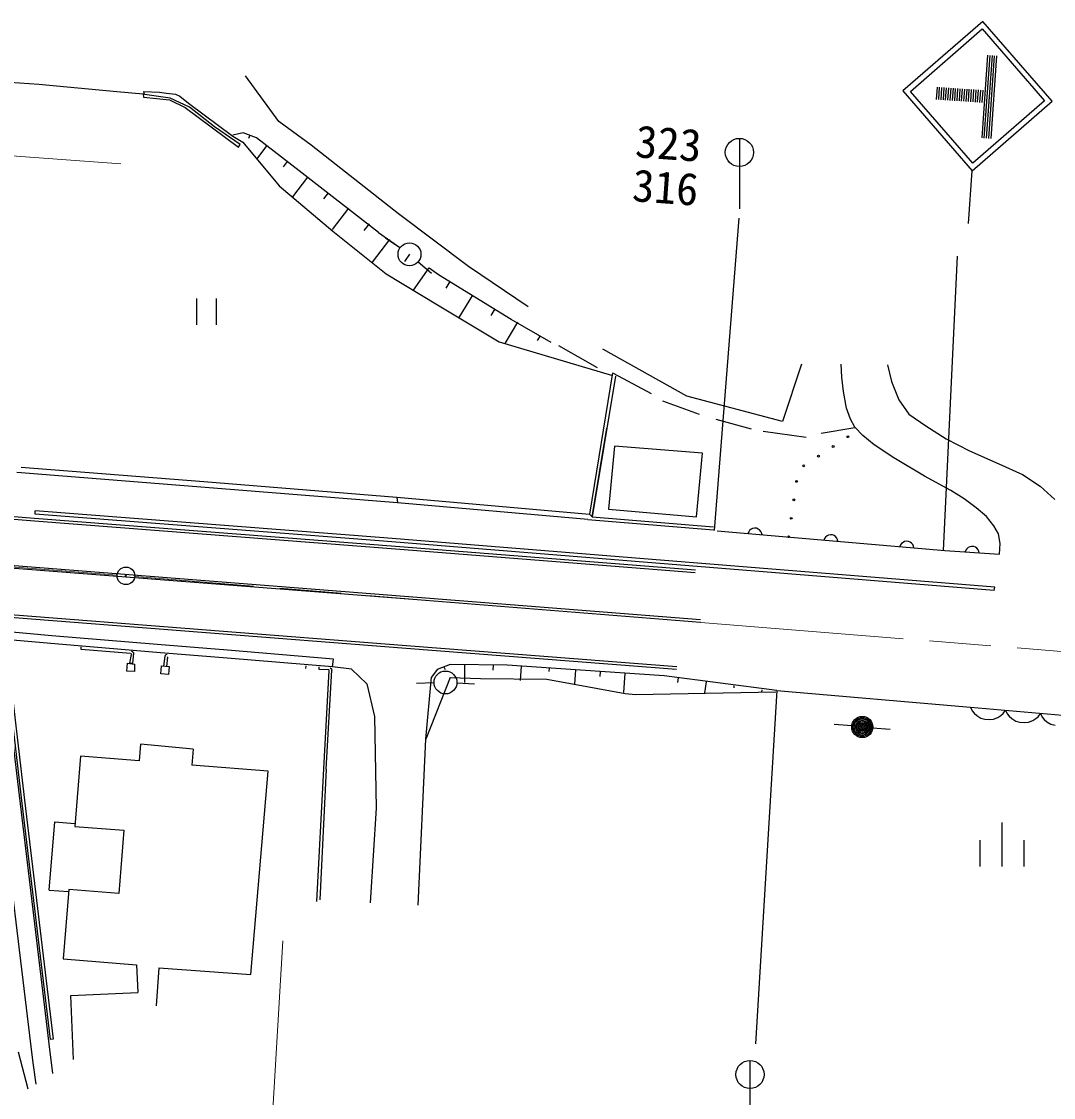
# Model space of a CAD drawing. Units: millimetres, scale not verified. Extents: x 40000 to 680000, y 20000 to 380000.
# Drawn here: x 364558 to 423152, y 255867 to 316932 of the extents above; entities that cross this region are included whole.
import ezdxf
from ezdxf.enums import TextEntityAlignment as Align

# ---------------------------------------------------------------- set-up
doc = ezdxf.new("R2010")
doc.units = ezdxf.units.MM
doc.header["$LTSCALE"] = 1000
doc.linetypes.add('CHAIN', pattern=[18.5, 12, -1.5, 3.5, -1.5])
for name, color, linetype, lineweight in [('M-BGD', 7, 'Continuous', 25), ('M-BMK', 2, 'CHAIN', 13), ('M-BMK-SRVR', 3, 'Continuous', 25), ('M-STR-HTXT', 7, 'Continuous', 13), ('M-STR-STRC', 7, 'Continuous', 25)]:
    doc.layers.add(name, color=color, linetype=linetype, lineweight=lineweight)
doc.styles.add('ＭＳ ゴシック', font='')
doc.styles.get('ＭＳ ゴシック').set_extended_font_data('MS Gothic')

msp = doc.modelspace()

# ---------------------------------------------------------------- linework, layer by layer
at = {"layer": 'M-BGD'}
for p, q in [((363897, 313489), (365537, 313378)), ((365537, 313378), (369967, 312961)), ((379160, 311261), (377283, 313841)), ((369967, 312961), (371463, 312830)), ((371463, 312830), (371486, 312647)), ((371537, 312785), (371509, 312954)), ((371509, 312954), (372392, 312927)), ((373005, 312577), (371537, 312785)), ((372392, 312927), (372788, 312870)), ((372788, 312870), (373300, 312800)), ((373300, 312800), (373544, 312688)), ((373544, 312688), (374032, 312295)), ((371486, 312647), (372964, 312493)), ((372964, 312493), (373844, 312050)), ((374104, 312074), (373005, 312577)), ((373844, 312050), (376877, 309806)), ((374032, 312295), (376560, 310427)), ((375513, 310962), (374104, 312074)), ((376966, 309944), (375513, 310962)), ((381007, 309913), (379160, 311261)), ((377138, 310623), (376553, 310484)), ((376560, 310427), (377122, 310092)), ((377895, 310327), (377138, 310623)), ((377517, 310475), (377448, 310300)), ((380332, 308467), (377895, 310327)), ((376877, 309806), (376966, 309944)), ((377122, 310092), (379185, 307604)), ((378477, 309883), (377910, 309141)), ((385968, 306023), (381007, 309913)), ((379639, 308994), (379408, 308692)), ((384819, 304963), (380332, 308467)), ((380802, 308106), (379943, 306982)), ((379185, 307604), (382227, 305031)), ((381965, 307218), (381697, 306868)), ((383127, 306330), (382206, 305124)), ((389936, 303037), (385968, 306023)), ((384290, 305441), (384004, 305067)), ((382227, 305031), (385266, 302613)), ((384819, 304963), (386034, 304109)), ((385452, 304553), (384469, 303267)), ((386046, 304084), (385217, 304643)), ((386585, 303721), (386303, 303320)), ((387688, 302944), (386805, 301689)), ((387077, 303296), (387835, 302643)), ((388240, 302556), (387713, 302926)), ((393329, 300732), (389936, 303037)), ((385266, 302613), (388173, 300851)), ((392368, 300016), (388240, 302556)), ((388879, 302172), (388651, 301791)), ((374487, 301210), (374487, 299710)), ((375627, 299710), (375627, 301210)), ((390159, 301404), (389396, 300132)), ((388173, 300851), (391686, 298758)), ((391439, 300635), (391210, 300254)), ((392719, 299867), (391997, 298665)), ((394639, 298715), (392368, 300016)), ((391686, 298758), (398117, 296840)), ((393999, 299099), (393841, 298837)), ((397269, 297273), (395063, 298517)), ((402343, 295674), (397560, 298336)), ((408851, 297494), (407759, 294223)), ((411133, 296752), (411101, 297491)), ((413731, 297441), (413960, 296509)), ((398122, 296994), (396815, 288976)), ((398286, 296811), (396955, 288812)), ((400319, 295799), (398164, 296953)), ((411226, 295926), (411133, 296752)), ((413960, 296509), (414377, 295467)), ((407759, 294223), (402343, 295674)), ((411395, 294993), (411226, 295926)), ((403047, 294634), (400978, 295380)), ((411618, 294359), (411395, 294993)), ((414377, 295467), (414941, 294643)), ((405998, 293797), (404001, 294338)), ((411871, 293906), (411618, 294359)), ((414941, 294643), (415908, 293987)), ((396955, 288812), (397794, 293855)), ((411879, 293873), (409965, 293548)), ((412324, 293439), (411871, 293906)), ((415908, 293987), (417066, 293252)), ((409117, 293321), (406676, 293663)), ((412973, 292908), (412324, 293439)), ((417066, 293252), (418392, 292571)), ((398218, 292823), (397887, 289251)), ((403217, 292433), (398218, 292823)), ((414082, 292169), (412973, 292908)), ((418392, 292571), (420040, 291835)), ((402882, 288820), (403217, 292433)), ((415833, 291126), (414082, 292169)), ((385899, 289616), (364294, 291338)), ((364536, 291647), (374908, 290818)), ((420040, 291835), (421402, 291216)), ((333964, 291036), (365292, 288594)), ((333976, 291186), (365303, 288743)), ((374908, 290818), (385871, 289943)), ((417333, 290318), (415833, 291126)), ((421402, 291216), (422402, 290558)), ((418087, 289847), (417333, 290318)), ((422402, 290558), (423233, 289814)), ((385871, 289943), (396815, 288976)), ((385871, 289943), (385898, 289616)), ((396716, 288662), (385898, 289616)), ((418771, 289331), (418087, 289847)), ((365326, 288966), (365341, 289165)), ((385111, 287433), (365326, 288966)), ((385127, 287632), (365341, 289165)), ((396815, 288976), (396955, 288812)), ((397887, 289251), (402882, 288820)), ((419355, 288838), (418771, 289331)), ((334049, 288261), (387015, 284121)), ((334060, 288411), (387027, 284271)), ((365292, 288594), (386031, 286984)), ((365303, 288743), (386043, 287134)), ((396716, 288662), (403850, 288089)), ((396955, 288812), (403848, 288251)), ((419770, 288307), (419355, 288838)), ((420023, 287854), (419770, 288307)), ((419816, 284837), (385127, 287632)), ((404048, 288026), (416986, 286910)), ((405846, 287967), (405806, 287874)), ((405901, 288043), (405846, 287967)), ((405987, 288115), (405901, 288043)), ((406071, 288156), (405987, 288115)), ((406170, 288180), (406071, 288156)), ((406297, 288169), (406170, 288180)), ((406390, 288129), (406297, 288169)), ((406466, 288074), (406390, 288129)), ((406538, 287988), (406466, 288074)), ((406579, 287904), (406538, 287988)), ((406603, 287805), (406579, 287904)), ((410213, 287671), (410159, 287595)), ((410300, 287744), (410213, 287671)), ((410384, 287785), (410300, 287744)), ((410482, 287808), (410384, 287785)), ((410610, 287797), (410482, 287808)), ((410703, 287757), (410610, 287797)), ((410778, 287702), (410703, 287757)), ((410851, 287616), (410778, 287702)), ((420119, 287312), (420023, 287854)), ((419784, 284639), (385111, 287433)), ((386043, 287134), (402820, 285806)), ((410159, 287595), (410119, 287502)), ((410892, 287532), (410851, 287616)), ((410916, 287434), (410892, 287532)), ((414471, 287223), (414431, 287130)), ((414526, 287299), (414471, 287223)), ((414612, 287372), (414526, 287299)), ((414696, 287413), (414612, 287372)), ((414795, 287436), (414696, 287413)), ((414922, 287425), (414795, 287436)), ((415015, 287385), (414922, 287425)), ((415091, 287330), (415015, 287385)), ((415164, 287244), (415091, 287330)), ((415204, 287160), (415164, 287244)), ((415228, 287062), (415204, 287160)), ((418315, 287074), (418229, 287000)), ((418398, 287116), (418315, 287074)), ((418496, 287141), (418398, 287116)), ((418623, 287132), (418496, 287141)), ((418717, 287094), (418623, 287132)), ((418793, 287040), (418717, 287094)), ((418868, 286955), (418793, 287040)), ((420086, 286693), (420119, 287312)), ((386031, 286984), (402808, 285656)), ((416986, 286910), (420086, 286693)), ((418176, 286923), (418137, 286830)), ((418229, 287000), (418176, 286923)), ((418910, 286872), (418868, 286955)), ((418935, 286774), (418910, 286872)), ((334095, 285468), (386399, 281370)), ((334107, 285617), (386410, 281520)), ((419784, 284639), (419816, 284837)), ((387015, 284121), (403117, 282850)), ((387027, 284271), (403112, 283001)), ((366271, 282075), (361246, 282525)), ((366231, 281627), (361206, 282076)), ((362272, 281981), (365141, 258285)), ((363365, 281883), (366101, 258918)), ((364573, 272730), (363535, 281680)), ((363688, 281665), (364722, 272748)), ((372214, 281122), (366231, 281627)), ((372252, 281570), (366271, 282075)), ((376263, 281248), (372252, 281570)), ((386410, 281520), (401764, 280325)), ((367936, 281298), (367948, 281447)), ((367936, 281298), (367948, 281447)), ((370753, 281066), (367936, 281298)), ((370707, 280519), (370795, 281017)), ((370808, 281033), (370756, 281065)), ((370808, 281033), (370795, 281017)), ((370801, 281213), (370886, 281161)), ((370926, 281089), (370856, 280497)), ((370886, 281161), (370926, 281089)), ((370910, 281119), (370921, 281099)), ((376227, 280799), (372214, 281122)), ((372645, 280345), (372713, 280915)), ((372713, 280915), (372752, 281002)), ((372752, 281002), (372823, 281021)), ((382263, 280747), (376263, 281248)), ((386399, 281370), (401752, 280176)), ((370547, 280067), (370570, 280518)), ((370570, 280518), (370979, 280455)), ((370856, 280497), (370707, 280519)), ((370979, 280455), (370981, 280050)), ((372477, 279902), (372502, 280355)), ((372502, 280355), (372949, 280325)), ((372849, 280853), (372795, 280336)), ((372849, 280853), (372856, 280867)), ((372949, 280325), (372912, 279865)), ((382225, 280299), (376227, 280799)), ((380693, 280361), (380681, 280212)), ((381453, 280153), (381466, 280302)), ((382221, 280304), (382263, 280747)), ((383290, 280176), (382225, 280299)), ((388899, 280439), (388159, 280163)), ((388546, 280306), (388605, 280147)), ((392130, 280393), (388899, 280439)), ((389715, 280427), (389701, 279410)), ((391331, 280404), (391327, 280126)), ((395468, 280178), (392130, 280393)), ((392930, 280341), (392878, 279540)), ((370981, 280050), (370547, 280067)), ((372912, 279865), (372477, 279902)), ((382002, 280128), (381453, 280153)), ((381715, 274510), (382022, 280100)), ((381865, 274503), (382173, 280112)), ((382019, 280115), (382002, 280128)), ((382022, 280100), (382019, 280115)), ((382090, 280249), (382153, 280203)), ((382153, 280203), (382173, 280112)), ((383290, 280176), (384167, 279342)), ((387516, 276202), (387832, 279718)), ((388894, 279710), (387516, 276202)), ((388159, 280163), (387832, 279718)), ((388894, 279710), (390627, 279641)), ((394512, 280239), (394499, 280043)), ((399645, 279885), (395468, 280178)), ((396006, 280140), (395950, 279328)), ((397414, 280043), (397395, 279756)), ((398822, 279946), (398747, 278845)), ((401053, 279793), (399645, 279885)), ((407441, 278966), (401053, 279793)), ((384167, 279342), (384608, 277487)), ((387980, 279398), (386980, 279363)), ((389279, 279393), (390278, 279351)), ((390627, 279641), (394376, 279601)), ((394376, 279601), (398824, 278785)), ((401844, 279679), (401808, 279421)), ((403428, 279453), (403340, 278839)), ((405012, 279226), (404996, 279116)), ((398824, 278785), (399415, 278729)), ((399415, 278729), (407387, 278887)), ((406595, 279000), (406578, 278877)), ((407441, 278966), (418431, 278013)), ((418431, 278013), (456093, 274747)), ((418431, 278013), (418533, 277803)), ((384608, 277487), (384689, 272283)), ((418533, 277803), (418642, 277673)), ((418642, 277673), (418791, 277540)), ((418791, 277540), (419020, 277400)), ((419020, 277400), (419255, 277339)), ((419255, 277339), (419495, 277318)), ((419495, 277318), (419737, 277338)), ((419737, 277338), (419987, 277436)), ((419987, 277436), (420156, 277542)), ((420156, 277542), (420286, 277651)), ((420286, 277651), (420423, 277840)), ((420423, 277840), (420525, 277631)), ((420525, 277631), (420635, 277501)), ((420635, 277501), (420784, 277367)), ((420784, 277367), (421012, 277227)), ((421730, 277165), (421979, 277264)), ((421979, 277264), (422149, 277369)), ((422149, 277369), (422279, 277478)), ((422279, 277478), (422416, 277667)), ((422416, 277667), (422518, 277458)), ((422518, 277458), (422627, 277328)), ((422627, 277328), (422776, 277194)), ((411697, 276958), (410699, 277028)), ((412880, 276846), (413878, 276776)), ((421012, 277227), (421248, 277166)), ((421248, 277166), (421487, 277146)), ((421487, 277146), (421730, 277165)), ((422776, 277194), (423005, 277054)), ((423005, 277054), (423241, 276994)), ((387081, 266784), (387516, 276202)), ((371322, 275921), (371233, 274972)), ((374309, 275640), (371322, 275921)), ((374309, 275640), (374223, 274729)), ((367905, 275242), (367581, 271255)), ((371233, 274972), (367905, 275242)), ((378556, 274377), (374223, 274729)), ((377578, 262847), (378556, 274377)), ((381331, 266985), (381715, 274510)), ((381865, 274503), (381487, 267086)), ((366204, 259155), (364573, 272730)), ((364722, 272748), (366353, 259173)), ((384689, 272283), (384359, 266910)), ((366123, 267641), (366443, 271505)), ((366443, 271505), (367593, 271409)), ((367581, 271255), (370372, 271029)), ((420214, 271468), (420214, 268968)), ((370372, 271029), (370080, 267441)), ((418964, 270468), (418964, 268968)), ((421464, 270468), (421464, 268968)), ((366123, 267641), (367229, 267549)), ((367239, 267671), (366920, 263734)), ((370080, 267441), (367239, 267671)), ((366920, 263734), (371084, 263396)), ((371084, 263396), (371154, 261818)), ((372362, 263220), (372208, 261061)), ((372362, 263220), (377578, 262847)), ((367357, 261652), (371154, 261818)), ((367517, 258014), (367357, 261652)), ((366101, 258918), (366310, 257230)), ((366353, 259173), (366204, 259155)), ((366353, 259173), (366204, 259155)), ((364936, 256338), (364378, 258443)), ((365141, 258285), (365222, 257697)), ((365222, 257697), (365370, 256620))]:
    msp.add_line(p, q, dxfattribs=at)
for centre, radius in [((386585, 303721), 650), ((411479, 293364), 50), ((410642, 292814), 50), ((409805, 292265), 50), ((408968, 291715), 50), ((408564, 290831), 50), ((408415, 289784), 50), ((408265, 288736), 50), ((408115, 287689), 50), ((388629, 279420), 650), ((412294, 276894), 600), ((412294, 276894), 528), ((412294, 276894), 456), ((412294, 276894), 384), ((412294, 276894), 312), ((412294, 276894), 240), ((412294, 276894), 168), ((412294, 276894), 96), ((412294, 276894), 24)]:
    msp.add_circle(centre, radius, dxfattribs=at)
at = {"layer": 'M-BMK'}
for p, q in [((369987, 285513), (271090, 293346)), ((469928, 277423), (370984, 285433))]:
    msp.add_line(p, q, dxfattribs=at)
at = {"layer": 'M-BMK-SRVR'}
for radius in [500, 20]:
    msp.add_circle((370486, 285473), radius, dxfattribs=at)
at = {"layer": 'M-STR-HTXT'}
for p, q in [((346720, 310570), (370205, 308852)), ((379393, 264755), (377631, 235301))]:
    msp.add_line(p, q, dxfattribs=at)
at = {"layer": 'M-STR-STRC'}
for p, q in [((419136, 316932), (414607, 312996)), ((423072, 312404), (419136, 316932)), ((415031, 312966), (419106, 316509)), ((419106, 316509), (422649, 312433)), ((419403, 315016), (419075, 310327)), ((419532, 315007), (419205, 310318)), ((419662, 314998), (419334, 310309)), ((419792, 314989), (419464, 310300)), ((419921, 314979), (419594, 310291)), ((414607, 312996), (418544, 308467)), ((418573, 308890), (415031, 312966)), ((416540, 313211), (416491, 312513)), ((416670, 313202), (416621, 312504)), ((416799, 313193), (416750, 312495)), ((416929, 313184), (416880, 312486)), ((417059, 313175), (417010, 312476)), ((417188, 313166), (417139, 312467)), ((417318, 313157), (417269, 312458)), ((417448, 313148), (417399, 312449)), ((417577, 313139), (417529, 312440)), ((417707, 313129), (417658, 312431)), ((417837, 313120), (417788, 312422)), ((417966, 313111), (417918, 312413)), ((418096, 313102), (418047, 312404)), ((418226, 313093), (418177, 312395)), ((418355, 313084), (418307, 312386)), ((418485, 313075), (418436, 312377)), ((418615, 313066), (418566, 312368)), ((418744, 313057), (418696, 312359)), ((418874, 313048), (418825, 312350)), ((419004, 313039), (418955, 312340)), ((419134, 313030), (419085, 312331)), ((418544, 308467), (423072, 312404)), ((422649, 312433), (418573, 308890)), ((405317, 310301), (405317, 306301)), ((418335, 305475), (418544, 308467)), ((405280, 305773), (403877, 288040)), ((416906, 286917), (417711, 303612)), ((365326, 288966), (365341, 289165)), ((385111, 287433), (365326, 288966)), ((385127, 287632), (365341, 289165)), ((419816, 284837), (385127, 287632)), ((419784, 284639), (385111, 287433)), ((419784, 284639), (419816, 284837)), ((407441, 278966), (406234, 258919)), ((405920, 257971), (405920, 253971))]:
    msp.add_line(p, q, dxfattribs=at)
for centre in [(405317, 309501), (405920, 257171)]:
    msp.add_circle(centre, 800, dxfattribs=at)

# ---------------------------------------------------------------- texts
at = {"layer": 'M-STR-STRC', "style": 'ＭＳ ゴシック'}
for s, p in [('323', (399325, 308684)), ('316', (399150, 306190))]:
    msp.add_text(s, height=1833, rotation=356, dxfattribs=at).set_placement(p, align=Align.BOTTOM_LEFT)

doc.saveas('drawing.dxf')
